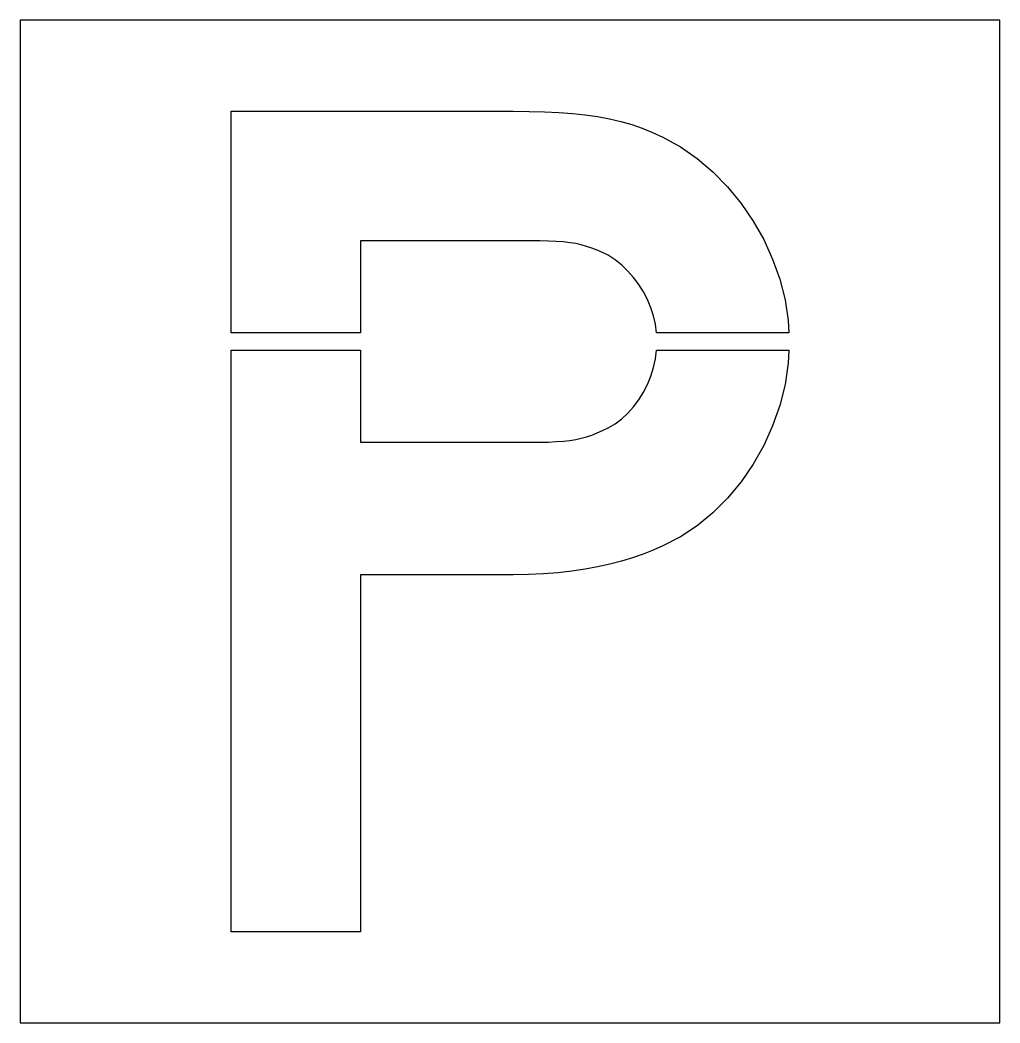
# Model space of a CAD drawing. Extents: x 0 to 43, y 0 to 44.
import ezdxf

# ---------------------------------------------------------------- set-up
doc = ezdxf.new("R2010")
doc.units = 0
doc.layers.add('CUT', color=7, linetype='Continuous')
doc.layers.add('OUTSIDE', color=1, linetype='Continuous')

msp = doc.modelspace()

# ---------------------------------------------------------------- linework, layer by layer
at = {"layer": 'CUT'}
for points in [[(27.8802, 30.6508), (27.7938, 31.018), (27.675, 31.3816), (27.5274, 31.7344), (27.351, 32.0728), (27.1494, 32.3968), (26.9226, 32.7028), (26.6742, 32.9872), (26.4006, 33.2464), (26.1126, 33.4804), (25.803, 33.6856), (25.5582, 33.8044), (25.3242, 33.9052), (25.0938, 33.9952), (24.8634, 34.0708), (24.6294, 34.1356), (24.3846, 34.1896), (24.1218, 34.2328), (23.841, 34.2652), (23.5314, 34.2868), (23.1894, 34.3048), (22.815, 34.312), (22.3938, 34.3156), (14.9418, 34.3156), (14.9418, 30.2708), (9.2574, 30.2708), (9.2574, 40), (21.6378, 40), (22.3434, 39.9928), (23.0094, 39.9784), (23.6394, 39.946), (24.237, 39.9028), (24.8058, 39.8416), (25.3458, 39.7624), (25.8642, 39.6652), (26.361, 39.55), (26.8398, 39.4132), (27.3042, 39.2548), (27.7578, 39.0712), (28.2042, 38.8624), (28.9782, 38.4376), (29.7126, 37.9264), (30.4038, 37.336), (31.0482, 36.6772), (31.6386, 35.9572), (32.1678, 35.1832), (32.6322, 34.366), (33.0246, 33.5128), (33.3378, 32.6272), (33.5718, 31.7272), (33.7122, 30.8128), (33.742, 30.2708), (27.9343, 30.2708), (27.9342, 30.2728)], [(32.6322, 25.33), (32.1678, 24.5092), (31.6386, 23.7388), (31.0482, 23.026), (30.4038, 22.3816), (29.7126, 21.8092), (28.9782, 21.3232), (28.2042, 20.9272), (27.783, 20.7436), (27.3402, 20.5708), (26.8758, 20.4088), (26.3898, 20.2612), (25.8786, 20.128), (25.3458, 20.0092), (24.7914, 19.9084), (24.2082, 19.822), (23.6034, 19.7536), (22.9734, 19.7032), (22.3182, 19.6744), (21.6378, 19.6636), (14.9418, 19.6636), (14.9418, 4), (9.2574, 4), (9.2574, 29.5188), (14.9418, 29.5188), (14.9418, 25.474), (22.3938, 25.474), (22.815, 25.4776), (23.1894, 25.4848), (23.5314, 25.5028), (23.841, 25.5244), (24.1218, 25.5568), (24.3846, 25.6), (24.6294, 25.654), (24.8634, 25.7152), (25.0938, 25.7944), (25.3242, 25.8844), (25.5582, 25.9852), (25.803, 26.104), (26.1126, 26.284), (26.4006, 26.5), (26.6742, 26.752), (26.9226, 27.0328), (27.1494, 27.3388), (27.351, 27.67), (27.5274, 28.0156), (27.675, 28.3792), (27.7938, 28.7536), (27.8802, 29.1316), (27.9342, 29.5132), (27.9345, 29.5188), (33.7426, 29.5188), (33.7122, 28.948), (33.5718, 28.012), (33.3378, 27.0904), (33.0246, 26.194)]]:
    msp.add_lwpolyline(points, close=True, dxfattribs=at)
at = {"layer": 'OUTSIDE'}
msp.add_lwpolyline([(0, 0), (43, 0), (43, 44), (0, 44)], close=True, dxfattribs=at)

doc.saveas('drawing.dxf')
